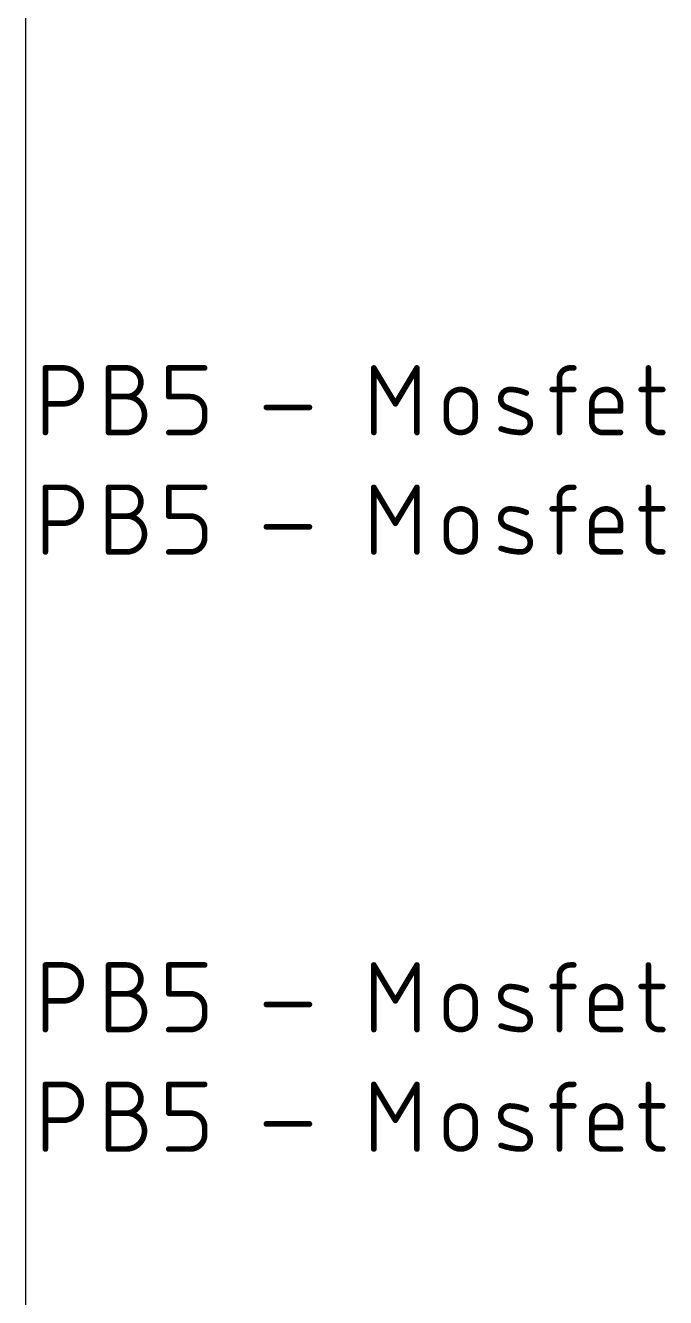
# Model space of a CAD drawing. Extents: x -18 to 127, y -8 to 112.
# Drawn here: x -18 to -6.43, y 62.75 to 85.75 of the extents above; entities that cross this region are included whole.
import ezdxf

# ---------------------------------------------------------------- set-up
doc = ezdxf.new("R2010")
doc.units = 0
doc.layers.add('20', color=31, linetype='CONTINUOUS')
doc.layers.add('21', color=253, linetype='CONTINUOUS')

msp = doc.modelspace()

# ---------------------------------------------------------------- linework, layer by layer
at = {"layer": '20'}
msp.add_line((-18, 112.43), (-18, -8), dxfattribs=at)
at = {"layer": '21', "const_width": 0.1016}
for points in [[(-17.6397, 78.3898), (-17.6397, 79.5582)], [(-17.6397, 79.5582), (-17.3151, 79.5582)], [(-16.4967, 78.3898), (-16.4967, 79.5582)], [(-16.4967, 79.5582), (-16.1721, 79.5582)], [(-15.4087, 79.0389), (-15.4087, 79.5582)], [(-15.4087, 79.5582), (-14.7596, 79.5582)], [(-11.7017, 78.3898), (-11.7017, 79.5582)], [(-11.7017, 79.5582), (-11.3123, 78.9091)], [(-11.3123, 78.9091), (-10.9228, 79.5582)], [(-10.9228, 79.5582), (-10.9228, 78.3898)], [(-8.1522, 79.5582), (-8.0873, 79.5582)], [(-6.7382, 79.5582), (-6.7382, 78.5845)], [(-8.347, 78.3898), (-8.347, 79.3635)], [(-8.4768, 79.1687), (-8.0873, 79.1687)], [(-6.868, 79.1687), (-6.4786, 79.1687)], [(-17.3151, 78.9091), (-17.6397, 78.9091)], [(-16.4967, 79.0389), (-16.1721, 79.0389)], [(-15.0193, 79.0389), (-15.4087, 79.0389)], [(-13.6448, 78.8442), (-12.8659, 78.8442)], [(-10.3908, 78.6494), (-10.3908, 78.9091)], [(-9.8715, 78.9091), (-9.8715, 78.6494)], [(-8.9783, 78.7144), (-9.3028, 78.8442)], [(-7.7619, 78.5845), (-7.7619, 78.9091)], [(-7.2426, 78.9091), (-7.2426, 78.7793)], [(-14.7596, 78.6494), (-14.7596, 78.7793)], [(-7.2426, 78.7793), (-7.7619, 78.7793)], [(-16.1721, 78.3898), (-16.4967, 78.3898)], [(-15.4087, 78.3898), (-15.0193, 78.3898)], [(-7.2426, 78.3898), (-7.5672, 78.3898)], [(-6.5435, 78.3898), (-6.4786, 78.3898)], [(-17.6397, 76.2308), (-17.6397, 77.3992)], [(-17.6397, 77.3992), (-17.3151, 77.3992)], [(-16.4967, 76.2308), (-16.4967, 77.3992)], [(-16.4967, 77.3992), (-16.1721, 77.3992)], [(-15.4087, 76.8799), (-15.4087, 77.3992)], [(-15.4087, 77.3992), (-14.7596, 77.3992)], [(-11.7017, 76.2308), (-11.7017, 77.3992)], [(-11.7017, 77.3992), (-11.3123, 76.7501)], [(-11.3123, 76.7501), (-10.9228, 77.3992)], [(-10.9228, 77.3992), (-10.9228, 76.2308)], [(-8.1522, 77.3992), (-8.0873, 77.3992)], [(-6.7382, 77.3992), (-6.7382, 76.4255)], [(-8.4768, 77.0097), (-8.0873, 77.0097)], [(-8.347, 76.2308), (-8.347, 77.2045)], [(-6.868, 77.0097), (-6.4786, 77.0097)], [(-16.4967, 76.8799), (-16.1721, 76.8799)], [(-15.0193, 76.8799), (-15.4087, 76.8799)], [(-17.3151, 76.7501), (-17.6397, 76.7501)], [(-14.7596, 76.4904), (-14.7596, 76.6203)], [(-13.6448, 76.6852), (-12.8659, 76.6852)], [(-10.3908, 76.4904), (-10.3908, 76.7501)], [(-9.8715, 76.7501), (-9.8715, 76.4904)], [(-8.9783, 76.5554), (-9.3028, 76.6852)], [(-7.7619, 76.4255), (-7.7619, 76.7501)], [(-7.2426, 76.6203), (-7.7619, 76.6203)], [(-7.2426, 76.7501), (-7.2426, 76.6203)], [(-16.1721, 76.2308), (-16.4967, 76.2308)], [(-15.4087, 76.2308), (-15.0193, 76.2308)], [(-7.2426, 76.2308), (-7.5672, 76.2308)], [(-6.5435, 76.2308), (-6.4786, 76.2308)], [(-17.6397, 67.5948), (-17.6397, 68.7632)], [(-17.6397, 68.7632), (-17.3151, 68.7632)], [(-16.4967, 67.5948), (-16.4967, 68.7632)], [(-16.4967, 68.7632), (-16.1721, 68.7632)], [(-15.4087, 68.2439), (-15.4087, 68.7632)], [(-15.4087, 68.7632), (-14.7596, 68.7632)], [(-11.7017, 67.5948), (-11.7017, 68.7632)], [(-11.7017, 68.7632), (-11.3123, 68.1141)], [(-11.3123, 68.1141), (-10.9228, 68.7632)], [(-10.9228, 68.7632), (-10.9228, 67.5948)], [(-8.1522, 68.7632), (-8.0873, 68.7632)], [(-6.7382, 68.7632), (-6.7382, 67.7895)], [(-8.347, 67.5948), (-8.347, 68.5685)], [(-8.4768, 68.3737), (-8.0873, 68.3737)], [(-6.868, 68.3737), (-6.4786, 68.3737)], [(-17.3151, 68.1141), (-17.6397, 68.1141)], [(-16.4967, 68.2439), (-16.1721, 68.2439)], [(-15.0193, 68.2439), (-15.4087, 68.2439)], [(-13.6448, 68.0492), (-12.8659, 68.0492)], [(-10.3908, 67.8544), (-10.3908, 68.1141)], [(-9.8715, 68.1141), (-9.8715, 67.8544)], [(-8.9783, 67.9194), (-9.3028, 68.0492)], [(-7.7619, 67.7895), (-7.7619, 68.1141)], [(-7.2426, 68.1141), (-7.2426, 67.9843)], [(-14.7596, 67.8544), (-14.7596, 67.9843)], [(-7.2426, 67.9843), (-7.7619, 67.9843)], [(-16.1721, 67.5948), (-16.4967, 67.5948)], [(-15.4087, 67.5948), (-15.0193, 67.5948)], [(-7.2426, 67.5948), (-7.5672, 67.5948)], [(-6.5435, 67.5948), (-6.4786, 67.5948)], [(-17.6397, 65.4358), (-17.6397, 66.6042)], [(-17.6397, 66.6042), (-17.3151, 66.6042)], [(-16.4967, 65.4358), (-16.4967, 66.6042)], [(-16.4967, 66.6042), (-16.1721, 66.6042)], [(-15.4087, 66.0849), (-15.4087, 66.6042)], [(-15.4087, 66.6042), (-14.7596, 66.6042)], [(-11.7017, 65.4358), (-11.7017, 66.6042)], [(-11.7017, 66.6042), (-11.3123, 65.9551)], [(-11.3123, 65.9551), (-10.9228, 66.6042)], [(-10.9228, 66.6042), (-10.9228, 65.4358)], [(-8.1522, 66.6042), (-8.0873, 66.6042)], [(-6.7382, 66.6042), (-6.7382, 65.6305)], [(-8.4768, 66.2147), (-8.0873, 66.2147)], [(-8.347, 65.4358), (-8.347, 66.4095)], [(-6.868, 66.2147), (-6.4786, 66.2147)], [(-16.4967, 66.0849), (-16.1721, 66.0849)], [(-15.0193, 66.0849), (-15.4087, 66.0849)], [(-17.3151, 65.9551), (-17.6397, 65.9551)], [(-14.7596, 65.6954), (-14.7596, 65.8253)], [(-13.6448, 65.8902), (-12.8659, 65.8902)], [(-10.3908, 65.6954), (-10.3908, 65.9551)], [(-9.8715, 65.9551), (-9.8715, 65.6954)], [(-8.9783, 65.7604), (-9.3028, 65.8902)], [(-7.7619, 65.6305), (-7.7619, 65.9551)], [(-7.2426, 65.8253), (-7.7619, 65.8253)], [(-7.2426, 65.9551), (-7.2426, 65.8253)], [(-16.1721, 65.4358), (-16.4967, 65.4358)], [(-15.4087, 65.4358), (-15.0193, 65.4358)], [(-7.2426, 65.4358), (-7.5672, 65.4358)], [(-6.5435, 65.4358), (-6.4786, 65.4358)]]:
    msp.add_lwpolyline(points, dxfattribs=at)
at = {"layer": '21'}
for points, const_width in [([(-17.6143, 79.5582, 1), (-17.6651, 79.5582)], 0.0508), ([(-17.6397, 79.5836, 1), (-17.6397, 79.5328)], 0.0508), ([(-17.3151, 78.9091, 1), (-17.3151, 79.5582)], 0.1016), ([(-17.3151, 79.5836, 1), (-17.3151, 79.5328)], 0.0508), ([(-17.3151, 79.5328, 1), (-17.3151, 79.5836)], 0.0508), ([(-16.4713, 79.5582, 1), (-16.5221, 79.5582)], 0.0508), ([(-16.4967, 79.5836, 1), (-16.4967, 79.5328)], 0.0508), ([(-16.1721, 79.0389, 1), (-16.1721, 79.5582)], 0.1016), ([(-16.1721, 79.5836, 1), (-16.1721, 79.5328)], 0.0508), ([(-16.1721, 79.5328, 1), (-16.1721, 79.5836)], 0.0508), ([(-15.3833, 79.5582, 1), (-15.4341, 79.5582)], 0.0508), ([(-15.4087, 79.5836, 1), (-15.4087, 79.5328)], 0.0508), ([(-14.7596, 79.5328, 1), (-14.7596, 79.5836)], 0.0508), ([(-11.6763, 79.5582, 1), (-11.7271, 79.5582)], 0.0508), ([(-11.6799, 79.5713, 1), (-11.7235, 79.5451)], 0.0508), ([(-10.8974, 79.5582, 1), (-10.9482, 79.5582)], 0.0508), ([(-10.901, 79.5451, 1), (-10.9446, 79.5713)], 0.0508), ([(-8.1522, 79.5582, 0.4142), (-8.347, 79.3635)], 0.1016), ([(-8.1522, 79.5836, 1), (-8.1522, 79.5328)], 0.0508), ([(-8.1522, 79.5328, 1), (-8.1522, 79.5836)], 0.0508), ([(-8.0873, 79.5328, 1), (-8.0873, 79.5836)], 0.0508), ([(-6.7128, 79.5582, 1), (-6.7636, 79.5582)], 0.0508), ([(-8.3216, 79.3635, 1), (-8.3724, 79.3635)], 0.0508), ([(-8.3724, 79.3635, 1), (-8.3216, 79.3635)], 0.0508), ([(-9.8715, 78.9091, 1), (-10.3908, 78.9091)], 0.1016), ([(-9.2379, 79.1687, 0.8318), (-9.3028, 78.8442)], 0.1016), ([(-9.2376, 79.1941, 1), (-9.2383, 79.1433)], 0.0508), ([(-8.9458, 79.1038, 0.1025), (-9.2379, 79.1687)], 0.1016), ([(-9.2383, 79.1433, 1), (-9.2376, 79.1941)], 0.0508), ([(-8.9563, 79.0807, 1), (-8.9354, 79.127)], 0.0508), ([(-8.4768, 79.1941, 1), (-8.4768, 79.1433)], 0.0508), ([(-8.0873, 79.1433, 1), (-8.0873, 79.1941)], 0.0508), ([(-7.2426, 78.9091, 1), (-7.7619, 78.9091)], 0.1016), ([(-6.868, 79.1941, 1), (-6.868, 79.1433)], 0.0508), ([(-6.4786, 79.1433, 1), (-6.4786, 79.1941)], 0.0508), ([(-17.6397, 78.9345, 1), (-17.6397, 78.8837)], 0.0508), ([(-17.3151, 78.9345, 1), (-17.3151, 78.8837)], 0.0508), ([(-17.3151, 78.8837, 1), (-17.3151, 78.9345)], 0.0508), ([(-16.4967, 79.0643, 1), (-16.4967, 79.0135)], 0.0508), ([(-16.1721, 78.3898, 1), (-16.1721, 79.0389)], 0.1016), ([(-16.1721, 79.0643, 1), (-16.1721, 79.0135)], 0.0508), ([(-16.1721, 79.0643, 1), (-16.1721, 79.0135)], 0.0508), ([(-16.1721, 79.0135, 1), (-16.1721, 79.0643)], 0.0508), ([(-15.4087, 79.0643, 1), (-15.4087, 79.0135)], 0.0508), ([(-15.4341, 79.0389, 1), (-15.3833, 79.0389)], 0.0508), ([(-14.7596, 78.7793, 0.4142), (-15.0193, 79.0389)], 0.1016), ([(-15.0193, 79.0643, 1), (-15.0193, 79.0135)], 0.0508), ([(-15.0193, 79.0135, 1), (-15.0193, 79.0643)], 0.0508), ([(-13.6448, 78.8696, 1), (-13.6448, 78.8188)], 0.0508), ([(-12.8659, 78.8188, 1), (-12.8659, 78.8696)], 0.0508), ([(-11.334, 78.9222, 1), (-11.2905, 78.896)], 0.0508), ([(-11.334, 78.896, 1), (-11.2905, 78.9222)], 0.0508), ([(-10.3654, 78.9091, 1), (-10.4162, 78.9091)], 0.0508), ([(-10.4162, 78.9091, 1), (-10.3654, 78.9091)], 0.0508), ([(-9.8461, 78.9091, 1), (-9.8969, 78.9091)], 0.0508), ([(-9.8969, 78.9091, 1), (-9.8461, 78.9091)], 0.0508), ([(-9.2934, 78.8678, 1), (-9.3123, 78.8206)], 0.0508), ([(-9.3123, 78.8206, 1), (-9.2934, 78.8678)], 0.0508), ([(-7.7365, 78.9091, 1), (-7.7873, 78.9091)], 0.0508), ([(-7.7873, 78.9091, 1), (-7.7365, 78.9091)], 0.0508), ([(-7.2172, 78.9091, 1), (-7.268, 78.9091)], 0.0508), ([(-7.268, 78.9091, 1), (-7.2172, 78.9091)], 0.0508), ([(-15.0193, 78.3898, 0.4142), (-14.7596, 78.6494)], 0.1016), ([(-14.7342, 78.7793, 1), (-14.785, 78.7793)], 0.0508), ([(-14.785, 78.7793, 1), (-14.7342, 78.7793)], 0.0508), ([(-14.7342, 78.6494, 1), (-14.785, 78.6494)], 0.0508), ([(-14.785, 78.6494, 1), (-14.7342, 78.6494)], 0.0508), ([(-10.3908, 78.6494, 1), (-9.8715, 78.6494)], 0.1016), ([(-10.3654, 78.6494, 1), (-10.4162, 78.6494)], 0.0508), ([(-10.4162, 78.6494, 1), (-10.3654, 78.6494)], 0.0508), ([(-9.8461, 78.6494, 1), (-9.8969, 78.6494)], 0.0508), ([(-9.8969, 78.6494, 1), (-9.8461, 78.6494)], 0.0508), ([(-9.0432, 78.3898, 0.8318), (-8.9783, 78.7144)], 0.1016), ([(-8.9689, 78.7379, 1), (-8.9877, 78.6908)], 0.0508), ([(-8.9877, 78.6908, 1), (-8.9689, 78.7379)], 0.0508), ([(-7.7619, 78.8047, 1), (-7.7619, 78.7539)], 0.0508), ([(-7.268, 78.7793, 1), (-7.2172, 78.7793)], 0.0508), ([(-7.2426, 78.7539, 1), (-7.2426, 78.8047)], 0.0508), ([(-16.4967, 78.4152, 1), (-16.4967, 78.3644)], 0.0508), ([(-16.1721, 78.4152, 1), (-16.1721, 78.3644)], 0.0508), ([(-16.1721, 78.3644, 1), (-16.1721, 78.4152)], 0.0508), ([(-15.4087, 78.4152, 1), (-15.4087, 78.3644)], 0.0508), ([(-15.0193, 78.4152, 1), (-15.0193, 78.3644)], 0.0508), ([(-15.0193, 78.3644, 1), (-15.0193, 78.4152)], 0.0508), ([(-9.4002, 78.4547, 0.083), (-9.0432, 78.3898)], 0.1016), ([(-9.3916, 78.4786, 1), (-9.4088, 78.4308)], 0.0508), ([(-9.0428, 78.4152, 1), (-9.0436, 78.3644)], 0.0508), ([(-9.0436, 78.3644, 1), (-9.0428, 78.4152)], 0.0508), ([(-7.7619, 78.5845, 0.4142), (-7.5672, 78.3898)], 0.1016), ([(-7.7365, 78.5845, 1), (-7.7873, 78.5845)], 0.0508), ([(-7.7873, 78.5845, 1), (-7.7365, 78.5845)], 0.0508), ([(-7.5672, 78.4152, 1), (-7.5672, 78.3644)], 0.0508), ([(-7.5672, 78.3644, 1), (-7.5672, 78.4152)], 0.0508), ([(-7.2426, 78.3644, 1), (-7.2426, 78.4152)], 0.0508), ([(-6.7382, 78.5845, 0.4142), (-6.5435, 78.3898)], 0.1016), ([(-6.7128, 78.5845, 1), (-6.7636, 78.5845)], 0.0508), ([(-6.7636, 78.5845, 1), (-6.7128, 78.5845)], 0.0508), ([(-6.5435, 78.4152, 1), (-6.5435, 78.3644)], 0.0508), ([(-6.5435, 78.3644, 1), (-6.5435, 78.4152)], 0.0508), ([(-6.4786, 78.3644, 1), (-6.4786, 78.4152)], 0.0508), ([(-17.6651, 78.3898, 1), (-17.6143, 78.3898)], 0.0508), ([(-16.5221, 78.3898, 1), (-16.4713, 78.3898)], 0.0508), ([(-11.7271, 78.3898, 1), (-11.6763, 78.3898)], 0.0508), ([(-10.9482, 78.3898, 1), (-10.8974, 78.3898)], 0.0508), ([(-8.3724, 78.3898, 1), (-8.3216, 78.3898)], 0.0508), ([(-17.6143, 77.3992, 1), (-17.6651, 77.3992)], 0.0508), ([(-17.6397, 77.4246, 1), (-17.6397, 77.3738)], 0.0508), ([(-17.3151, 76.7501, 1), (-17.3151, 77.3992)], 0.1016), ([(-17.3151, 77.4246, 1), (-17.3151, 77.3738)], 0.0508), ([(-17.3151, 77.3738, 1), (-17.3151, 77.4246)], 0.0508), ([(-16.4713, 77.3992, 1), (-16.5221, 77.3992)], 0.0508), ([(-16.4967, 77.4246, 1), (-16.4967, 77.3738)], 0.0508), ([(-16.1721, 76.8799, 1), (-16.1721, 77.3992)], 0.1016), ([(-16.1721, 77.4246, 1), (-16.1721, 77.3738)], 0.0508), ([(-16.1721, 77.3738, 1), (-16.1721, 77.4246)], 0.0508), ([(-15.3833, 77.3992, 1), (-15.4341, 77.3992)], 0.0508), ([(-15.4087, 77.4246, 1), (-15.4087, 77.3738)], 0.0508), ([(-14.7596, 77.3738, 1), (-14.7596, 77.4246)], 0.0508), ([(-11.6763, 77.3992, 1), (-11.7271, 77.3992)], 0.0508), ([(-11.6799, 77.4123, 1), (-11.7235, 77.3861)], 0.0508), ([(-10.8974, 77.3992, 1), (-10.9482, 77.3992)], 0.0508), ([(-10.901, 77.3861, 1), (-10.9446, 77.4123)], 0.0508), ([(-8.1522, 77.3992, 0.4142), (-8.347, 77.2045)], 0.1016), ([(-8.1522, 77.4246, 1), (-8.1522, 77.3738)], 0.0508), ([(-8.1522, 77.3738, 1), (-8.1522, 77.4246)], 0.0508), ([(-8.0873, 77.3738, 1), (-8.0873, 77.4246)], 0.0508), ([(-6.7128, 77.3992, 1), (-6.7636, 77.3992)], 0.0508), ([(-9.8715, 76.7501, 1), (-10.3908, 76.7501)], 0.1016), ([(-9.2379, 77.0097, 0.8318), (-9.3028, 76.6852)], 0.1016), ([(-9.2376, 77.0351, 1), (-9.2383, 76.9843)], 0.0508), ([(-8.9458, 76.9448, 0.1025), (-9.2379, 77.0097)], 0.1016), ([(-9.2383, 76.9843, 1), (-9.2376, 77.0351)], 0.0508), ([(-8.4768, 77.0351, 1), (-8.4768, 76.9843)], 0.0508), ([(-8.3216, 77.2045, 1), (-8.3724, 77.2045)], 0.0508), ([(-8.3724, 77.2045, 1), (-8.3216, 77.2045)], 0.0508), ([(-8.0873, 76.9843, 1), (-8.0873, 77.0351)], 0.0508), ([(-7.2426, 76.7501, 1), (-7.7619, 76.7501)], 0.1016), ([(-6.868, 77.0351, 1), (-6.868, 76.9843)], 0.0508), ([(-6.4786, 76.9843, 1), (-6.4786, 77.0351)], 0.0508), ([(-16.4967, 76.9053, 1), (-16.4967, 76.8545)], 0.0508), ([(-16.1721, 76.2308, 1), (-16.1721, 76.8799)], 0.1016), ([(-16.1721, 76.9053, 1), (-16.1721, 76.8545)], 0.0508), ([(-16.1721, 76.9053, 1), (-16.1721, 76.8545)], 0.0508), ([(-16.1721, 76.8545, 1), (-16.1721, 76.9053)], 0.0508), ([(-15.4087, 76.9053, 1), (-15.4087, 76.8545)], 0.0508), ([(-15.4341, 76.8799, 1), (-15.3833, 76.8799)], 0.0508), ([(-14.7596, 76.6203, 0.4142), (-15.0193, 76.8799)], 0.1016), ([(-15.0193, 76.9053, 1), (-15.0193, 76.8545)], 0.0508), ([(-15.0193, 76.8545, 1), (-15.0193, 76.9053)], 0.0508), ([(-8.9563, 76.9217, 1), (-8.9354, 76.968)], 0.0508), ([(-17.6397, 76.7755, 1), (-17.6397, 76.7247)], 0.0508), ([(-17.3151, 76.7755, 1), (-17.3151, 76.7247)], 0.0508), ([(-17.3151, 76.7247, 1), (-17.3151, 76.7755)], 0.0508), ([(-14.7342, 76.6203, 1), (-14.785, 76.6203)], 0.0508), ([(-14.785, 76.6203, 1), (-14.7342, 76.6203)], 0.0508), ([(-13.6448, 76.7106, 1), (-13.6448, 76.6598)], 0.0508), ([(-12.8659, 76.6598, 1), (-12.8659, 76.7106)], 0.0508), ([(-11.334, 76.7632, 1), (-11.2905, 76.737)], 0.0508), ([(-11.334, 76.737, 1), (-11.2905, 76.7632)], 0.0508), ([(-10.3654, 76.7501, 1), (-10.4162, 76.7501)], 0.0508), ([(-10.4162, 76.7501, 1), (-10.3654, 76.7501)], 0.0508), ([(-9.8461, 76.7501, 1), (-9.8969, 76.7501)], 0.0508), ([(-9.8969, 76.7501, 1), (-9.8461, 76.7501)], 0.0508), ([(-9.2934, 76.7088, 1), (-9.3123, 76.6616)], 0.0508), ([(-9.3123, 76.6616, 1), (-9.2934, 76.7088)], 0.0508), ([(-9.0432, 76.2308, 0.8318), (-8.9783, 76.5554)], 0.1016), ([(-8.9689, 76.5789, 1), (-8.9877, 76.5318)], 0.0508), ([(-8.9877, 76.5318, 1), (-8.9689, 76.5789)], 0.0508), ([(-7.7365, 76.7501, 1), (-7.7873, 76.7501)], 0.0508), ([(-7.7873, 76.7501, 1), (-7.7365, 76.7501)], 0.0508), ([(-7.7619, 76.6457, 1), (-7.7619, 76.5949)], 0.0508), ([(-7.2172, 76.7501, 1), (-7.268, 76.7501)], 0.0508), ([(-7.268, 76.7501, 1), (-7.2172, 76.7501)], 0.0508), ([(-7.268, 76.6203, 1), (-7.2172, 76.6203)], 0.0508), ([(-7.2426, 76.5949, 1), (-7.2426, 76.6457)], 0.0508), ([(-15.0193, 76.2308, 0.4142), (-14.7596, 76.4904)], 0.1016), ([(-14.7342, 76.4904, 1), (-14.785, 76.4904)], 0.0508), ([(-14.785, 76.4904, 1), (-14.7342, 76.4904)], 0.0508), ([(-10.3908, 76.4904, 1), (-9.8715, 76.4904)], 0.1016), ([(-10.3654, 76.4904, 1), (-10.4162, 76.4904)], 0.0508), ([(-10.4162, 76.4904, 1), (-10.3654, 76.4904)], 0.0508), ([(-9.8461, 76.4904, 1), (-9.8969, 76.4904)], 0.0508), ([(-9.8969, 76.4904, 1), (-9.8461, 76.4904)], 0.0508), ([(-7.7619, 76.4255, 0.4142), (-7.5672, 76.2308)], 0.1016), ([(-7.7365, 76.4255, 1), (-7.7873, 76.4255)], 0.0508), ([(-7.7873, 76.4255, 1), (-7.7365, 76.4255)], 0.0508), ([(-6.7382, 76.4255, 0.4142), (-6.5435, 76.2308)], 0.1016), ([(-6.7128, 76.4255, 1), (-6.7636, 76.4255)], 0.0508), ([(-6.7636, 76.4255, 1), (-6.7128, 76.4255)], 0.0508), ([(-17.6651, 76.2308, 1), (-17.6143, 76.2308)], 0.0508), ([(-16.4967, 76.2562, 1), (-16.4967, 76.2054)], 0.0508), ([(-16.5221, 76.2308, 1), (-16.4713, 76.2308)], 0.0508), ([(-16.1721, 76.2562, 1), (-16.1721, 76.2054)], 0.0508), ([(-16.1721, 76.2054, 1), (-16.1721, 76.2562)], 0.0508), ([(-15.4087, 76.2562, 1), (-15.4087, 76.2054)], 0.0508), ([(-15.0193, 76.2562, 1), (-15.0193, 76.2054)], 0.0508), ([(-15.0193, 76.2054, 1), (-15.0193, 76.2562)], 0.0508), ([(-11.7271, 76.2308, 1), (-11.6763, 76.2308)], 0.0508), ([(-10.9482, 76.2308, 1), (-10.8974, 76.2308)], 0.0508), ([(-9.4002, 76.2957, 0.083), (-9.0432, 76.2308)], 0.1016), ([(-9.3916, 76.3196, 1), (-9.4088, 76.2718)], 0.0508), ([(-9.0428, 76.2562, 1), (-9.0436, 76.2054)], 0.0508), ([(-9.0436, 76.2054, 1), (-9.0428, 76.2562)], 0.0508), ([(-8.3724, 76.2308, 1), (-8.3216, 76.2308)], 0.0508), ([(-7.5672, 76.2562, 1), (-7.5672, 76.2054)], 0.0508), ([(-7.5672, 76.2054, 1), (-7.5672, 76.2562)], 0.0508), ([(-7.2426, 76.2054, 1), (-7.2426, 76.2562)], 0.0508), ([(-6.5435, 76.2562, 1), (-6.5435, 76.2054)], 0.0508), ([(-6.5435, 76.2054, 1), (-6.5435, 76.2562)], 0.0508), ([(-6.4786, 76.2054, 1), (-6.4786, 76.2562)], 0.0508), ([(-17.6143, 68.7632, 1), (-17.6651, 68.7632)], 0.0508), ([(-17.6397, 68.7886, 1), (-17.6397, 68.7378)], 0.0508), ([(-17.3151, 68.1141, 1), (-17.3151, 68.7632)], 0.1016), ([(-17.3151, 68.7886, 1), (-17.3151, 68.7378)], 0.0508), ([(-17.3151, 68.7378, 1), (-17.3151, 68.7886)], 0.0508), ([(-16.4713, 68.7632, 1), (-16.5221, 68.7632)], 0.0508), ([(-16.4967, 68.7886, 1), (-16.4967, 68.7378)], 0.0508), ([(-16.1721, 68.2439, 1), (-16.1721, 68.7632)], 0.1016), ([(-16.1721, 68.7886, 1), (-16.1721, 68.7378)], 0.0508), ([(-16.1721, 68.7378, 1), (-16.1721, 68.7886)], 0.0508), ([(-15.3833, 68.7632, 1), (-15.4341, 68.7632)], 0.0508), ([(-15.4087, 68.7886, 1), (-15.4087, 68.7378)], 0.0508), ([(-14.7596, 68.7378, 1), (-14.7596, 68.7886)], 0.0508), ([(-11.6763, 68.7632, 1), (-11.7271, 68.7632)], 0.0508), ([(-11.6799, 68.7763, 1), (-11.7235, 68.7501)], 0.0508), ([(-10.8974, 68.7632, 1), (-10.9482, 68.7632)], 0.0508), ([(-10.901, 68.7501, 1), (-10.9446, 68.7763)], 0.0508), ([(-8.1522, 68.7632, 0.4142), (-8.347, 68.5685)], 0.1016), ([(-8.1522, 68.7886, 1), (-8.1522, 68.7378)], 0.0508), ([(-8.1522, 68.7378, 1), (-8.1522, 68.7886)], 0.0508), ([(-8.0873, 68.7378, 1), (-8.0873, 68.7886)], 0.0508), ([(-6.7128, 68.7632, 1), (-6.7636, 68.7632)], 0.0508), ([(-8.3216, 68.5685, 1), (-8.3724, 68.5685)], 0.0508), ([(-8.3724, 68.5685, 1), (-8.3216, 68.5685)], 0.0508), ([(-9.8715, 68.1141, 1), (-10.3908, 68.1141)], 0.1016), ([(-9.2379, 68.3737, 0.8318), (-9.3028, 68.0492)], 0.1016), ([(-9.2376, 68.3991, 1), (-9.2383, 68.3483)], 0.0508), ([(-8.9458, 68.3088, 0.1025), (-9.2379, 68.3737)], 0.1016), ([(-9.2383, 68.3483, 1), (-9.2376, 68.3991)], 0.0508), ([(-8.9563, 68.2857, 1), (-8.9354, 68.332)], 0.0508), ([(-8.4768, 68.3991, 1), (-8.4768, 68.3483)], 0.0508), ([(-8.0873, 68.3483, 1), (-8.0873, 68.3991)], 0.0508), ([(-7.2426, 68.1141, 1), (-7.7619, 68.1141)], 0.1016), ([(-6.868, 68.3991, 1), (-6.868, 68.3483)], 0.0508), ([(-6.4786, 68.3483, 1), (-6.4786, 68.3991)], 0.0508), ([(-17.6397, 68.1395, 1), (-17.6397, 68.0887)], 0.0508), ([(-17.3151, 68.1395, 1), (-17.3151, 68.0887)], 0.0508), ([(-17.3151, 68.0887, 1), (-17.3151, 68.1395)], 0.0508), ([(-16.4967, 68.2693, 1), (-16.4967, 68.2185)], 0.0508), ([(-16.1721, 67.5948, 1), (-16.1721, 68.2439)], 0.1016), ([(-16.1721, 68.2693, 1), (-16.1721, 68.2185)], 0.0508), ([(-16.1721, 68.2693, 1), (-16.1721, 68.2185)], 0.0508), ([(-16.1721, 68.2185, 1), (-16.1721, 68.2693)], 0.0508), ([(-15.4087, 68.2693, 1), (-15.4087, 68.2185)], 0.0508), ([(-15.4341, 68.2439, 1), (-15.3833, 68.2439)], 0.0508), ([(-14.7596, 67.9843, 0.4142), (-15.0193, 68.2439)], 0.1016), ([(-15.0193, 68.2693, 1), (-15.0193, 68.2185)], 0.0508), ([(-15.0193, 68.2185, 1), (-15.0193, 68.2693)], 0.0508), ([(-13.6448, 68.0746, 1), (-13.6448, 68.0238)], 0.0508), ([(-12.8659, 68.0238, 1), (-12.8659, 68.0746)], 0.0508), ([(-11.334, 68.1272, 1), (-11.2905, 68.101)], 0.0508), ([(-11.334, 68.101, 1), (-11.2905, 68.1272)], 0.0508), ([(-10.3654, 68.1141, 1), (-10.4162, 68.1141)], 0.0508), ([(-10.4162, 68.1141, 1), (-10.3654, 68.1141)], 0.0508), ([(-9.8461, 68.1141, 1), (-9.8969, 68.1141)], 0.0508), ([(-9.8969, 68.1141, 1), (-9.8461, 68.1141)], 0.0508), ([(-9.2934, 68.0728, 1), (-9.3123, 68.0256)], 0.0508), ([(-9.3123, 68.0256, 1), (-9.2934, 68.0728)], 0.0508), ([(-7.7365, 68.1141, 1), (-7.7873, 68.1141)], 0.0508), ([(-7.7873, 68.1141, 1), (-7.7365, 68.1141)], 0.0508), ([(-7.2172, 68.1141, 1), (-7.268, 68.1141)], 0.0508), ([(-7.268, 68.1141, 1), (-7.2172, 68.1141)], 0.0508), ([(-15.0193, 67.5948, 0.4142), (-14.7596, 67.8544)], 0.1016), ([(-14.7342, 67.9843, 1), (-14.785, 67.9843)], 0.0508), ([(-14.785, 67.9843, 1), (-14.7342, 67.9843)], 0.0508), ([(-14.7342, 67.8544, 1), (-14.785, 67.8544)], 0.0508), ([(-14.785, 67.8544, 1), (-14.7342, 67.8544)], 0.0508), ([(-10.3908, 67.8544, 1), (-9.8715, 67.8544)], 0.1016), ([(-10.3654, 67.8544, 1), (-10.4162, 67.8544)], 0.0508), ([(-10.4162, 67.8544, 1), (-10.3654, 67.8544)], 0.0508), ([(-9.8461, 67.8544, 1), (-9.8969, 67.8544)], 0.0508), ([(-9.8969, 67.8544, 1), (-9.8461, 67.8544)], 0.0508), ([(-9.0432, 67.5948, 0.8318), (-8.9783, 67.9194)], 0.1016), ([(-8.9689, 67.9429, 1), (-8.9877, 67.8958)], 0.0508), ([(-8.9877, 67.8958, 1), (-8.9689, 67.9429)], 0.0508), ([(-7.7619, 68.0097, 1), (-7.7619, 67.9589)], 0.0508), ([(-7.268, 67.9843, 1), (-7.2172, 67.9843)], 0.0508), ([(-7.2426, 67.9589, 1), (-7.2426, 68.0097)], 0.0508), ([(-17.6651, 67.5948, 1), (-17.6143, 67.5948)], 0.0508), ([(-16.4967, 67.6202, 1), (-16.4967, 67.5694)], 0.0508), ([(-16.5221, 67.5948, 1), (-16.4713, 67.5948)], 0.0508), ([(-16.1721, 67.6202, 1), (-16.1721, 67.5694)], 0.0508), ([(-16.1721, 67.5694, 1), (-16.1721, 67.6202)], 0.0508), ([(-15.4087, 67.6202, 1), (-15.4087, 67.5694)], 0.0508), ([(-15.0193, 67.6202, 1), (-15.0193, 67.5694)], 0.0508), ([(-15.0193, 67.5694, 1), (-15.0193, 67.6202)], 0.0508), ([(-11.7271, 67.5948, 1), (-11.6763, 67.5948)], 0.0508), ([(-10.9482, 67.5948, 1), (-10.8974, 67.5948)], 0.0508), ([(-9.4002, 67.6597, 0.083), (-9.0432, 67.5948)], 0.1016), ([(-9.3916, 67.6836, 1), (-9.4088, 67.6358)], 0.0508), ([(-9.0428, 67.6202, 1), (-9.0436, 67.5694)], 0.0508), ([(-9.0436, 67.5694, 1), (-9.0428, 67.6202)], 0.0508), ([(-8.3724, 67.5948, 1), (-8.3216, 67.5948)], 0.0508), ([(-7.7619, 67.7895, 0.4142), (-7.5672, 67.5948)], 0.1016), ([(-7.7365, 67.7895, 1), (-7.7873, 67.7895)], 0.0508), ([(-7.7873, 67.7895, 1), (-7.7365, 67.7895)], 0.0508), ([(-7.5672, 67.6202, 1), (-7.5672, 67.5694)], 0.0508), ([(-7.5672, 67.5694, 1), (-7.5672, 67.6202)], 0.0508), ([(-7.2426, 67.5694, 1), (-7.2426, 67.6202)], 0.0508), ([(-6.7382, 67.7895, 0.4142), (-6.5435, 67.5948)], 0.1016), ([(-6.7128, 67.7895, 1), (-6.7636, 67.7895)], 0.0508), ([(-6.7636, 67.7895, 1), (-6.7128, 67.7895)], 0.0508), ([(-6.5435, 67.6202, 1), (-6.5435, 67.5694)], 0.0508), ([(-6.5435, 67.5694, 1), (-6.5435, 67.6202)], 0.0508), ([(-6.4786, 67.5694, 1), (-6.4786, 67.6202)], 0.0508), ([(-17.6143, 66.6042, 1), (-17.6651, 66.6042)], 0.0508), ([(-17.6397, 66.6296, 1), (-17.6397, 66.5788)], 0.0508), ([(-17.3151, 65.9551, 1), (-17.3151, 66.6042)], 0.1016), ([(-17.3151, 66.6296, 1), (-17.3151, 66.5788)], 0.0508), ([(-17.3151, 66.5788, 1), (-17.3151, 66.6296)], 0.0508), ([(-16.4713, 66.6042, 1), (-16.5221, 66.6042)], 0.0508), ([(-16.4967, 66.6296, 1), (-16.4967, 66.5788)], 0.0508), ([(-16.1721, 66.0849, 1), (-16.1721, 66.6042)], 0.1016), ([(-16.1721, 66.6296, 1), (-16.1721, 66.5788)], 0.0508), ([(-16.1721, 66.5788, 1), (-16.1721, 66.6296)], 0.0508), ([(-15.3833, 66.6042, 1), (-15.4341, 66.6042)], 0.0508), ([(-15.4087, 66.6296, 1), (-15.4087, 66.5788)], 0.0508), ([(-14.7596, 66.5788, 1), (-14.7596, 66.6296)], 0.0508), ([(-11.6763, 66.6042, 1), (-11.7271, 66.6042)], 0.0508), ([(-11.6799, 66.6173, 1), (-11.7235, 66.5911)], 0.0508), ([(-10.8974, 66.6042, 1), (-10.9482, 66.6042)], 0.0508), ([(-10.901, 66.5911, 1), (-10.9446, 66.6173)], 0.0508), ([(-8.1522, 66.6042, 0.4142), (-8.347, 66.4095)], 0.1016), ([(-8.1522, 66.6296, 1), (-8.1522, 66.5788)], 0.0508), ([(-8.1522, 66.5788, 1), (-8.1522, 66.6296)], 0.0508), ([(-8.0873, 66.5788, 1), (-8.0873, 66.6296)], 0.0508), ([(-6.7128, 66.6042, 1), (-6.7636, 66.6042)], 0.0508), ([(-9.8715, 65.9551, 1), (-10.3908, 65.9551)], 0.1016), ([(-9.2379, 66.2147, 0.8318), (-9.3028, 65.8902)], 0.1016), ([(-9.2376, 66.2401, 1), (-9.2383, 66.1893)], 0.0508), ([(-8.9458, 66.1498, 0.1025), (-9.2379, 66.2147)], 0.1016), ([(-9.2383, 66.1893, 1), (-9.2376, 66.2401)], 0.0508), ([(-8.4768, 66.2401, 1), (-8.4768, 66.1893)], 0.0508), ([(-8.3216, 66.4095, 1), (-8.3724, 66.4095)], 0.0508), ([(-8.3724, 66.4095, 1), (-8.3216, 66.4095)], 0.0508), ([(-8.0873, 66.1893, 1), (-8.0873, 66.2401)], 0.0508), ([(-7.2426, 65.9551, 1), (-7.7619, 65.9551)], 0.1016), ([(-6.868, 66.2401, 1), (-6.868, 66.1893)], 0.0508), ([(-6.4786, 66.1893, 1), (-6.4786, 66.2401)], 0.0508), ([(-16.4967, 66.1103, 1), (-16.4967, 66.0595)], 0.0508), ([(-16.1721, 65.4358, 1), (-16.1721, 66.0849)], 0.1016), ([(-16.1721, 66.1103, 1), (-16.1721, 66.0595)], 0.0508), ([(-16.1721, 66.1103, 1), (-16.1721, 66.0595)], 0.0508), ([(-16.1721, 66.0595, 1), (-16.1721, 66.1103)], 0.0508), ([(-15.4087, 66.1103, 1), (-15.4087, 66.0595)], 0.0508), ([(-15.4341, 66.0849, 1), (-15.3833, 66.0849)], 0.0508), ([(-14.7596, 65.8253, 0.4142), (-15.0193, 66.0849)], 0.1016), ([(-15.0193, 66.1103, 1), (-15.0193, 66.0595)], 0.0508), ([(-15.0193, 66.0595, 1), (-15.0193, 66.1103)], 0.0508), ([(-8.9563, 66.1267, 1), (-8.9354, 66.173)], 0.0508), ([(-17.6397, 65.9805, 1), (-17.6397, 65.9297)], 0.0508), ([(-17.3151, 65.9805, 1), (-17.3151, 65.9297)], 0.0508), ([(-17.3151, 65.9297, 1), (-17.3151, 65.9805)], 0.0508), ([(-14.7342, 65.8253, 1), (-14.785, 65.8253)], 0.0508), ([(-14.785, 65.8253, 1), (-14.7342, 65.8253)], 0.0508), ([(-13.6448, 65.9156, 1), (-13.6448, 65.8648)], 0.0508), ([(-12.8659, 65.8648, 1), (-12.8659, 65.9156)], 0.0508), ([(-11.334, 65.9682, 1), (-11.2905, 65.942)], 0.0508), ([(-11.334, 65.942, 1), (-11.2905, 65.9682)], 0.0508), ([(-10.3654, 65.9551, 1), (-10.4162, 65.9551)], 0.0508), ([(-10.4162, 65.9551, 1), (-10.3654, 65.9551)], 0.0508), ([(-9.8461, 65.9551, 1), (-9.8969, 65.9551)], 0.0508), ([(-9.8969, 65.9551, 1), (-9.8461, 65.9551)], 0.0508), ([(-9.2934, 65.9138, 1), (-9.3123, 65.8666)], 0.0508), ([(-9.3123, 65.8666, 1), (-9.2934, 65.9138)], 0.0508), ([(-9.0432, 65.4358, 0.8318), (-8.9783, 65.7604)], 0.1016), ([(-8.9689, 65.7839, 1), (-8.9877, 65.7368)], 0.0508), ([(-8.9877, 65.7368, 1), (-8.9689, 65.7839)], 0.0508), ([(-7.7365, 65.9551, 1), (-7.7873, 65.9551)], 0.0508), ([(-7.7873, 65.9551, 1), (-7.7365, 65.9551)], 0.0508), ([(-7.7619, 65.8507, 1), (-7.7619, 65.7999)], 0.0508), ([(-7.2172, 65.9551, 1), (-7.268, 65.9551)], 0.0508), ([(-7.268, 65.9551, 1), (-7.2172, 65.9551)], 0.0508), ([(-7.268, 65.8253, 1), (-7.2172, 65.8253)], 0.0508), ([(-7.2426, 65.7999, 1), (-7.2426, 65.8507)], 0.0508), ([(-15.0193, 65.4358, 0.4142), (-14.7596, 65.6954)], 0.1016), ([(-14.7342, 65.6954, 1), (-14.785, 65.6954)], 0.0508), ([(-14.785, 65.6954, 1), (-14.7342, 65.6954)], 0.0508), ([(-10.3908, 65.6954, 1), (-9.8715, 65.6954)], 0.1016), ([(-10.3654, 65.6954, 1), (-10.4162, 65.6954)], 0.0508), ([(-10.4162, 65.6954, 1), (-10.3654, 65.6954)], 0.0508), ([(-9.8461, 65.6954, 1), (-9.8969, 65.6954)], 0.0508), ([(-9.8969, 65.6954, 1), (-9.8461, 65.6954)], 0.0508), ([(-9.4002, 65.5007, 0.083), (-9.0432, 65.4358)], 0.1016), ([(-9.3916, 65.5246, 1), (-9.4088, 65.4768)], 0.0508), ([(-7.7619, 65.6305, 0.4142), (-7.5672, 65.4358)], 0.1016), ([(-7.7365, 65.6305, 1), (-7.7873, 65.6305)], 0.0508), ([(-7.7873, 65.6305, 1), (-7.7365, 65.6305)], 0.0508), ([(-6.7382, 65.6305, 0.4142), (-6.5435, 65.4358)], 0.1016), ([(-6.7128, 65.6305, 1), (-6.7636, 65.6305)], 0.0508), ([(-6.7636, 65.6305, 1), (-6.7128, 65.6305)], 0.0508), ([(-17.6651, 65.4358, 1), (-17.6143, 65.4358)], 0.0508), ([(-16.4967, 65.4612, 1), (-16.4967, 65.4104)], 0.0508), ([(-16.5221, 65.4358, 1), (-16.4713, 65.4358)], 0.0508), ([(-16.1721, 65.4612, 1), (-16.1721, 65.4104)], 0.0508), ([(-16.1721, 65.4104, 1), (-16.1721, 65.4612)], 0.0508), ([(-15.4087, 65.4612, 1), (-15.4087, 65.4104)], 0.0508), ([(-15.0193, 65.4612, 1), (-15.0193, 65.4104)], 0.0508), ([(-15.0193, 65.4104, 1), (-15.0193, 65.4612)], 0.0508), ([(-11.7271, 65.4358, 1), (-11.6763, 65.4358)], 0.0508), ([(-10.9482, 65.4358, 1), (-10.8974, 65.4358)], 0.0508), ([(-9.0428, 65.4612, 1), (-9.0436, 65.4104)], 0.0508), ([(-9.0436, 65.4104, 1), (-9.0428, 65.4612)], 0.0508), ([(-8.3724, 65.4358, 1), (-8.3216, 65.4358)], 0.0508), ([(-7.5672, 65.4612, 1), (-7.5672, 65.4104)], 0.0508), ([(-7.5672, 65.4104, 1), (-7.5672, 65.4612)], 0.0508), ([(-7.2426, 65.4104, 1), (-7.2426, 65.4612)], 0.0508), ([(-6.5435, 65.4612, 1), (-6.5435, 65.4104)], 0.0508), ([(-6.5435, 65.4104, 1), (-6.5435, 65.4612)], 0.0508), ([(-6.4786, 65.4104, 1), (-6.4786, 65.4612)], 0.0508)]:
    msp.add_lwpolyline(points, format="xyb", dxfattribs=dict(at, const_width=const_width))

doc.saveas('drawing.dxf')
